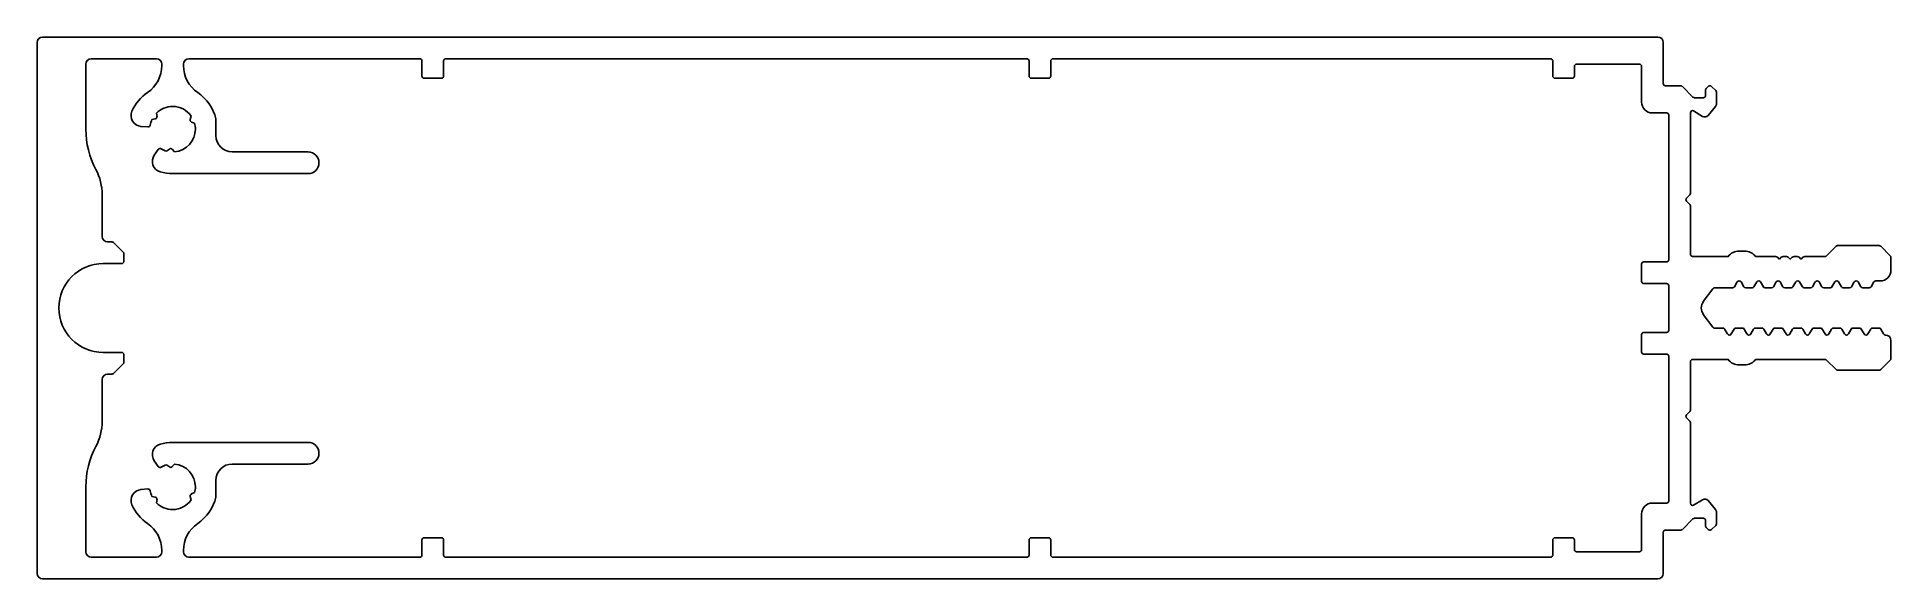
# Model space of a CAD drawing. Extents: x -84 to 87, y 10 to 60.
import ezdxf

# ---------------------------------------------------------------- set-up
doc = ezdxf.new("R2010")
doc.units = 0
doc.layers.get('0').update_dxf_attribs({"linetype": 'CONTINUOUS'})

msp = doc.modelspace()

# ---------------------------------------------------------------- linework, layer by layer
for p, q in [((-83.52, 10.86), (-83.52, 59.86)), ((-83.02, 60.36), (65.98, 60.36)), ((66.48, 59.86), (66.48, 56.06)), ((-72.52, 58.36), (-78.52, 58.36)), ((-48.22, 58.36), (-69.52, 58.36)), ((-48.02, 56.76), (-48.02, 58.16)), ((-46.02, 58.16), (-46.02, 56.76)), ((7.78, 58.36), (-45.82, 58.36)), ((7.98, 56.76), (7.98, 58.16)), ((9.98, 58.16), (9.98, 56.76)), ((56.08, 58.36), (10.18, 58.36)), ((56.28, 56.76), (56.28, 58.16)), ((-79.02, 57.86), (-79.02, 51.86)), ((-72.02, 57.72), (-72.02, 57.86)), ((-70.02, 57.86), (-70.02, 57.72)), ((-46.22, 56.56), (-47.82, 56.56)), ((9.78, 56.56), (8.18, 56.56)), ((58.08, 56.56), (56.48, 56.56)), ((58.28, 57.66), (58.28, 56.76)), ((64.28, 57.86), (58.48, 57.86)), ((64.48, 54.36), (64.48, 57.66)), ((66.68, 55.86), (68.09, 55.86)), ((68.24, 55.8), (69.22, 54.82)), ((69.36, 54.76), (70.18, 54.76)), ((70.38, 54.96), (70.38, 55.48)), ((70.44, 55.62), (70.62, 55.8)), ((70.76, 55.86), (70.79, 55.86)), ((70.94, 55.8), (71.32, 55.42)), ((71.38, 55.28), (71.38, 54.2)), ((-72.5, 53.35), (-72.46, 53.03)), ((-69.4, 52.76), (-69.31, 53.07)), ((66.78, 53.36), (65.48, 53.36)), ((66.98, 39.81), (66.98, 53.16)), ((68.98, 53.37), (68.98, 45.94)), ((70.1, 53.04), (69.28, 53.54)), ((71.29, 53.95), (70.62, 53.13)), ((-73.31, 52.06), (-73.95, 52.11)), ((-72.62, 52.81), (-72.93, 52.74)), ((-68.99, 52.4), (-69.29, 52.52)), ((-67.02, 52.7), (-67.02, 51.26)), ((-72.71, 49.45), (-72.34, 49.98)), ((-71.57, 49.83), (-71.32, 50.02)), ((-71.05, 50), (-70.84, 49.77)), ((-65.52, 49.76), (-58.52, 49.76)), ((-58.52, 47.76), (-70.97, 47.76)), ((-77.52, 45.8), (-77.52, 41.96)), ((68.92, 45.8), (68.62, 45.5)), ((68.62, 45.22), (68.92, 44.92)), ((68.98, 44.78), (68.98, 40.31)), ((-77.02, 41.46), (-76.61, 41.46)), ((-76.46, 41.4), (-75.58, 40.52)), ((81.54, 40.17), (82.42, 41.05)), ((82.56, 41.11), (86.39, 41.11)), ((86.54, 41.05), (87.42, 40.17)), ((-75.72, 39.46), (-77.42, 39.46)), ((-75.52, 40.38), (-75.52, 39.66)), ((64.48, 37.81), (64.48, 39.41)), ((64.68, 39.61), (66.78, 39.61)), ((69.18, 40.11), (72.48, 40.11)), ((73.48, 40.61), (73.98, 40.61)), ((74.98, 40.11), (76.83, 40.11)), ((77.01, 40.04), (77.18, 39.86)), ((77.19, 39.86), (77.36, 40.04)), ((77.54, 40.11), (77.83, 40.11)), ((78.01, 40.04), (78.18, 39.86)), ((78.19, 39.86), (78.36, 40.04)), ((78.54, 40.11), (78.83, 40.11)), ((79.01, 40.04), (79.18, 39.86)), ((79.19, 39.86), (79.36, 40.04)), ((79.54, 40.11), (81.39, 40.11)), ((87.48, 40.03), (87.48, 38.86)), ((73.3, 37.76), (73.04, 37.31)), ((73.91, 37.31), (73.65, 37.76)), ((75.1, 37.76), (74.84, 37.31)), ((75.71, 37.31), (75.45, 37.76)), ((76.9, 37.76), (76.64, 37.31)), ((77.51, 37.31), (77.25, 37.76)), ((78.7, 37.76), (78.44, 37.31)), ((79.31, 37.31), (79.05, 37.76)), ((80.5, 37.76), (80.24, 37.31)), ((81.11, 37.31), (80.85, 37.76)), ((82.3, 37.76), (82.04, 37.31)), ((82.91, 37.31), (82.65, 37.76)), ((84.1, 37.76), (83.84, 37.31)), ((84.71, 37.31), (84.45, 37.76)), ((85.9, 37.76), (85.64, 37.31)), ((86.48, 37.86), (86.08, 37.86)), ((66.78, 37.61), (64.68, 37.61)), ((66.98, 33.31), (66.98, 37.41)), ((71.04, 37.13), (70.17, 35.95)), ((72.87, 37.21), (71.2, 37.21)), ((74.67, 37.21), (74.08, 37.21)), ((76.47, 37.21), (75.88, 37.21)), ((78.27, 37.21), (77.68, 37.21)), ((80.07, 37.21), (79.48, 37.21)), ((81.87, 37.21), (81.28, 37.21)), ((83.67, 37.21), (83.08, 37.21)), ((85.47, 37.21), (84.88, 37.21)), ((70.17, 34.77), (71.04, 33.59)), ((64.48, 31.31), (64.48, 32.91)), ((64.68, 33.11), (66.78, 33.11)), ((71.2, 33.51), (71.97, 33.51)), ((72.14, 33.41), (72.4, 32.96)), ((72.75, 32.96), (73.01, 33.41)), ((73.18, 33.51), (73.77, 33.51)), ((73.94, 33.41), (74.2, 32.96)), ((74.55, 32.96), (74.81, 33.41)), ((74.98, 33.51), (75.57, 33.51)), ((75.74, 33.41), (76, 32.96)), ((76.35, 32.96), (76.61, 33.41)), ((76.78, 33.51), (77.37, 33.51)), ((77.54, 33.41), (77.8, 32.96)), ((78.15, 32.96), (78.41, 33.41)), ((78.58, 33.51), (79.17, 33.51)), ((79.34, 33.41), (79.6, 32.96)), ((79.95, 32.96), (80.21, 33.41)), ((80.38, 33.51), (80.97, 33.51)), ((81.14, 33.41), (81.4, 32.96)), ((81.75, 32.96), (82.01, 33.41)), ((82.18, 33.51), (82.77, 33.51)), ((82.94, 33.41), (83.2, 32.96)), ((83.55, 32.96), (83.81, 33.41)), ((83.98, 33.51), (84.57, 33.51)), ((84.74, 33.41), (85, 32.96)), ((85.35, 32.96), (85.61, 33.41)), ((85.78, 33.51), (86.37, 33.51)), ((86.54, 33.41), (86.8, 32.96)), ((-77.42, 31.26), (-75.72, 31.26)), ((-75.52, 31.06), (-75.52, 30.34)), ((66.78, 31.11), (64.68, 31.11)), ((66.98, 17.56), (66.98, 30.91)), ((87.48, 32.36), (87.48, 30.69)), ((-76.61, 29.26), (-77.02, 29.26)), ((-75.58, 30.2), (-76.46, 29.32)), ((68.98, 30.41), (68.98, 25.94)), ((72.48, 30.61), (69.18, 30.61)), ((73.98, 30.11), (73.48, 30.11)), ((81.39, 30.61), (74.98, 30.61)), ((82.42, 29.67), (81.54, 30.55)), ((86.39, 29.61), (82.56, 29.61)), ((87.42, 30.55), (86.54, 29.67)), ((-77.52, 28.76), (-77.52, 24.92)), ((68.92, 25.8), (68.62, 25.5)), ((68.62, 25.22), (68.92, 24.92)), ((68.98, 24.78), (68.98, 17.34)), ((-70.97, 22.96), (-58.52, 22.96)), ((-72.34, 20.74), (-72.71, 21.26)), ((-71.32, 20.69), (-71.57, 20.89)), ((-70.84, 20.95), (-71.05, 20.72)), ((-58.52, 20.96), (-65.52, 20.96)), ((-79.02, 18.86), (-79.02, 12.86)), ((-67.02, 19.46), (-67.02, 18.02)), ((-73.95, 18.6), (-73.31, 18.66)), ((-72.93, 17.98), (-72.62, 17.91)), ((-72.46, 17.69), (-72.5, 17.37)), ((-69.31, 17.65), (-69.4, 17.95)), ((-69.29, 18.2), (-68.99, 18.32)), ((65.48, 17.36), (66.78, 17.36)), ((69.28, 17.17), (70.1, 17.67)), ((70.62, 17.59), (71.29, 16.77)), ((64.48, 13.06), (64.48, 16.36)), ((69.22, 15.9), (68.24, 14.92)), ((70.18, 15.96), (69.36, 15.96)), ((70.38, 15.24), (70.38, 15.76)), ((71.38, 16.52), (71.38, 15.44)), ((-48.02, 12.56), (-48.02, 13.96)), ((-47.82, 14.16), (-46.22, 14.16)), ((-46.02, 13.96), (-46.02, 12.56)), ((7.98, 12.56), (7.98, 13.96)), ((8.18, 14.16), (9.78, 14.16)), ((9.98, 13.96), (9.98, 12.56)), ((56.28, 12.56), (56.28, 13.96)), ((56.48, 14.16), (58.08, 14.16)), ((58.28, 13.96), (58.28, 13.06)), ((66.48, 14.66), (66.48, 10.86)), ((68.09, 14.86), (66.68, 14.86)), ((70.62, 14.92), (70.44, 15.1)), ((70.79, 14.86), (70.76, 14.86)), ((71.32, 15.3), (70.94, 14.92)), ((-78.52, 12.36), (-72.52, 12.36)), ((-72.02, 12.86), (-72.02, 12.99)), ((-70.02, 12.99), (-70.02, 12.86)), ((-69.52, 12.36), (-48.22, 12.36)), ((-45.82, 12.36), (7.78, 12.36)), ((10.18, 12.36), (56.08, 12.36)), ((58.48, 12.86), (64.28, 12.86)), ((65.98, 10.36), (-83.02, 10.36))]:
    msp.add_line(p, q)
for centre, radius, start, end in [((-83.02, 59.86), 0.5, 90, 180), ((65.98, 59.86), 0.5, 0, 90), ((-78.52, 57.86), 0.5, 90, 180), ((-72.52, 57.86), 0.5, 0, 90), ((-69.52, 57.86), 0.5, 90, 180), ((-48.22, 58.16), 0.2, 360, 90), ((-45.82, 58.16), 0.2, 90, 180), ((7.78, 58.16), 0.2, 360, 90), ((10.18, 58.16), 0.2, 90, 180), ((56.08, 58.16), 0.2, 0, 90), ((-75.02, 57.72), 3, 304.2899, 360), ((-67.02, 57.72), 3, 180, 235.7101), ((-47.82, 56.76), 0.2, 180, 270), ((-46.22, 56.76), 0.2, 270, 0), ((8.18, 56.76), 0.2, 180, 270), ((9.78, 56.76), 0.2, 270, 360), ((56.48, 56.76), 0.2, 180, 270), ((58.08, 56.76), 0.2, 270, 360), ((58.48, 57.66), 0.2, 90, 180), ((64.28, 57.66), 0.2, 0, 90), ((-71.02, 51.86), 4.1, 124.2899, 156.1809), ((-71.02, 51.86), 4.1, 13.5362, 55.7101), ((66.68, 56.06), 0.2, 180, 270), ((68.09, 55.66), 0.2, 45, 90), ((69.36, 54.96), 0.2, 225, 270), ((70.18, 54.96), 0.2, 270, 0), ((70.58, 55.48), 0.2, 135, 180), ((70.76, 55.66), 0.2, 90, 135), ((70.79, 55.66), 0.2, 45, 90), ((71.18, 55.28), 0.2, 0, 45), ((-73.86, 53.11), 1, 156.1809, 265), ((-71.02, 51.86), 2.1, 90, 134.8679), ((-72.66, 53.01), 0.2, 325, 7.5), ((-71.02, 51.86), 2.1, 35.1321, 90), ((65.48, 54.36), 1, 180, 270), ((66.78, 53.16), 0.2, 0, 90), ((69.18, 53.37), 0.2, 58.5, 180), ((70.31, 53.38), 0.4, 238.5, 320.75), ((70.98, 54.2), 0.4, 320.75, 360), ((-71.02, 51.86), 8, 180, 207.7958), ((-73.29, 52.26), 0.2, 265, 350.0115), ((-71.02, 51.86), 2.1, 155.1321, 170.0115), ((-72.66, 53.01), 0.2, 282.5, 325), ((-71.02, 51.86), 2.1, 275.1321, 0), ((-69.21, 52.7), 0.2, 162.5, 205), ((-69.21, 52.7), 0.2, 205, 247.5), ((-71.02, 51.86), 2.1, 360, 14.8679), ((-67.52, 52.7), 0.5, 0, 13.5362), ((-72.17, 49.87), 0.2, 59.9885, 145), ((-71.02, 51.86), 2.1, 239.9885, 254.8679), ((-71.2, 49.87), 0.2, 85, 127.5), ((-71.2, 49.87), 0.2, 42.5, 85), ((-65.52, 51.26), 1.5, 180, 270), ((-58.52, 48.76), 1, 0, 90), ((-82.52, 45.8), 5, 360, 27.7958), ((-71.89, 48.88), 1, 145, 253.8191), ((-71.02, 51.86), 4.1, 253.8191, 270), ((-58.52, 48.76), 1, 270, 0), ((-71.02, 51.86), 4.1, 270, 270.724), ((68.76, 45.36), 0.2, 135, 225), ((68.78, 45.94), 0.2, 315, 360), ((68.78, 44.78), 0.2, 360, 45), ((-77.02, 41.96), 0.5, 180, 270), ((-76.61, 41.26), 0.2, 45, 90), ((82.56, 40.91), 0.2, 90, 135), ((86.39, 40.91), 0.2, 45, 90), ((-77.42, 35.36), 4.1, 90, 270), ((-75.72, 39.66), 0.2, 270, 360), ((-75.72, 40.38), 0.2, 360, 45), ((64.68, 39.41), 0.2, 90, 180), ((66.78, 39.81), 0.2, 270, 360), ((69.18, 40.31), 0.2, 180, 270), ((73.43, 39.45), 1.16, 87.8108, 145.3193), ((74.02, 39.45), 1.16, 34.6807, 92.1892), ((76.83, 39.86), 0.25, 45, 90), ((77.19, 39.87), 0.008, 225, 315), ((77.54, 39.86), 0.25, 90, 135), ((77.83, 39.86), 0.25, 45, 90), ((78.19, 39.87), 0.008, 225, 315), ((78.54, 39.86), 0.25, 90, 135), ((78.83, 39.86), 0.25, 45, 90), ((79.19, 39.87), 0.008, 225, 315), ((79.54, 39.86), 0.25, 90, 135), ((81.39, 40.31), 0.2, 270, 315), ((87.28, 40.03), 0.2, 0, 45), ((64.68, 37.81), 0.2, 180, 270), ((73.48, 37.66), 0.2, 30, 150), ((75.28, 37.66), 0.2, 30, 150), ((77.08, 37.66), 0.2, 30, 150), ((78.88, 37.66), 0.2, 30, 150), ((80.68, 37.66), 0.2, 30, 150), ((82.48, 37.66), 0.2, 30, 150), ((84.28, 37.66), 0.2, 30, 150), ((86.08, 37.66), 0.2, 90, 150), ((86.48, 38.86), 1, 270, 0), ((66.78, 37.41), 0.2, 0, 90), ((70.98, 35.36), 1, 143.6363, 216.3637), ((71.2, 37.01), 0.2, 90, 143.6363), ((72.87, 37.41), 0.2, 270, 330), ((74.08, 37.41), 0.2, 210, 270), ((74.67, 37.41), 0.2, 270, 330), ((75.88, 37.41), 0.2, 210, 270), ((76.47, 37.41), 0.2, 270, 330), ((77.68, 37.41), 0.2, 210, 270), ((78.27, 37.41), 0.2, 270, 330), ((79.48, 37.41), 0.2, 210, 270), ((80.07, 37.41), 0.2, 270, 330), ((81.28, 37.41), 0.2, 210, 270), ((81.87, 37.41), 0.2, 270, 330), ((83.08, 37.41), 0.2, 210, 270), ((83.67, 37.41), 0.2, 270, 330), ((84.88, 37.41), 0.2, 210, 270), ((85.47, 37.41), 0.2, 270, 330), ((64.68, 32.91), 0.2, 90, 180), ((66.78, 33.31), 0.2, 270, 360), ((71.2, 33.71), 0.2, 216.3637, 270), ((71.97, 33.31), 0.2, 30, 89.9712), ((72.58, 33.06), 0.2, 210, 330), ((73.18, 33.31), 0.2, 90, 150), ((73.77, 33.31), 0.2, 30, 90), ((74.38, 33.06), 0.2, 210, 330), ((74.98, 33.31), 0.2, 90, 150), ((75.57, 33.31), 0.2, 30, 90), ((76.18, 33.06), 0.2, 210, 330), ((76.78, 33.31), 0.2, 90, 150), ((77.37, 33.31), 0.2, 30, 90), ((77.98, 33.06), 0.2, 210, 330), ((78.58, 33.31), 0.2, 90, 150), ((79.17, 33.31), 0.2, 30, 90), ((79.78, 33.06), 0.2, 210, 330), ((80.38, 33.31), 0.2, 90, 150), ((80.97, 33.31), 0.2, 30, 90), ((81.58, 33.06), 0.2, 210, 330), ((82.18, 33.31), 0.2, 90, 150), ((82.77, 33.31), 0.2, 30, 90), ((83.38, 33.06), 0.2, 210, 330), ((83.98, 33.31), 0.2, 90, 150), ((84.57, 33.31), 0.2, 30, 90), ((85.18, 33.06), 0.2, 210, 330), ((85.78, 33.31), 0.2, 90, 150), ((86.37, 33.31), 0.2, 30, 90), ((86.98, 33.06), 0.2, 210, 270), ((86.98, 32.36), 0.5, 0, 90), ((-75.72, 31.06), 0.2, 0, 90), ((64.68, 31.31), 0.2, 180, 270), ((66.78, 30.91), 0.2, 0, 90), ((-77.02, 28.76), 0.5, 90, 180), ((-76.61, 29.46), 0.2, 270, 315), ((-75.72, 30.34), 0.2, 315, 0), ((69.18, 30.41), 0.2, 90, 180), ((73.43, 31.27), 1.16, 214.6807, 272.1892), ((74.02, 31.27), 1.16, 267.8108, 325.3193), ((81.39, 30.41), 0.2, 45, 90), ((82.56, 29.81), 0.2, 225, 270), ((86.39, 29.81), 0.2, 270, 315), ((87.28, 30.69), 0.2, 315, 0), ((68.78, 25.94), 0.2, 315, 360), ((-82.52, 24.92), 5, 332.2042, 360), ((68.76, 25.36), 0.2, 135, 225), ((68.78, 24.78), 0.2, 0, 45), ((-71.02, 18.86), 8, 152.2042, 180), ((-71.89, 21.84), 1, 106.1809, 215), ((-71.02, 18.86), 4.1, 90, 106.1809), ((-71.02, 18.86), 4.1, 89.276, 90), ((-58.52, 21.96), 1, 0, 90), ((-72.17, 20.85), 0.2, 215, 300.0115), ((-71.02, 18.86), 2.1, 105.1321, 120.0115), ((-71.2, 20.85), 0.2, 232.5, 275), ((-71.2, 20.85), 0.2, 275, 317.5), ((-71.02, 18.86), 2.1, 0, 84.8679), ((-65.52, 19.46), 1.5, 90, 180), ((-58.52, 21.96), 1, 270, 0), ((-71.02, 18.86), 2.1, 345.1321, 360), ((-73.86, 17.61), 1, 95, 203.8191), ((-71.02, 18.86), 4.1, 203.8191, 235.7101), ((-73.29, 18.46), 0.2, 9.9885, 95), ((-71.02, 18.86), 2.1, 189.9885, 204.8679), ((-72.66, 17.71), 0.2, 35, 77.5), ((-72.66, 17.71), 0.2, 352.5, 35), ((-71.02, 18.86), 2.1, 225.1321, 270), ((-71.02, 18.86), 2.1, 270, 324.8679), ((-69.21, 18.01), 0.2, 155, 197.5), ((-69.21, 18.01), 0.2, 112.5, 155), ((-71.02, 18.86), 4.1, 304.2899, 346.4638), ((-67.52, 18.02), 0.5, 346.4638, 360), ((65.48, 16.36), 1, 90, 180), ((66.78, 17.56), 0.2, 270, 360), ((69.18, 17.34), 0.2, 180, 301.5), ((70.31, 17.33), 0.4, 39.25, 121.5), ((-75.02, 12.99), 3, 0, 55.7101), ((-67.02, 12.99), 3, 124.2899, 180), ((69.36, 15.76), 0.2, 90, 135), ((70.18, 15.76), 0.2, 360, 90), ((70.98, 16.52), 0.4, 0, 39.25), ((71.18, 15.44), 0.2, 315, 360), ((-47.82, 13.96), 0.2, 90, 180), ((-46.22, 13.96), 0.2, 360, 90), ((8.18, 13.96), 0.2, 90, 180), ((9.78, 13.96), 0.2, 0, 90), ((56.48, 13.96), 0.2, 90, 180), ((58.08, 13.96), 0.2, 0, 90), ((66.68, 14.66), 0.2, 90, 180), ((68.09, 15.06), 0.2, 270, 315), ((70.58, 15.24), 0.2, 180, 225), ((70.76, 15.06), 0.2, 225, 270), ((70.79, 15.06), 0.2, 270, 315), ((-78.52, 12.86), 0.5, 180, 270), ((-72.52, 12.86), 0.5, 270, 0), ((-69.52, 12.86), 0.5, 180, 270), ((-48.22, 12.56), 0.2, 270, 360), ((-45.82, 12.56), 0.2, 180, 270), ((7.78, 12.56), 0.2, 270, 360), ((10.18, 12.56), 0.2, 180, 270), ((56.08, 12.56), 0.2, 270, 0), ((58.48, 13.06), 0.2, 180, 270), ((64.28, 13.06), 0.2, 270, 360), ((-83.02, 10.86), 0.5, 180, 270), ((65.98, 10.86), 0.5, 270, 0)]:
    msp.add_arc(centre, radius, start, end)

doc.saveas('drawing.dxf')
